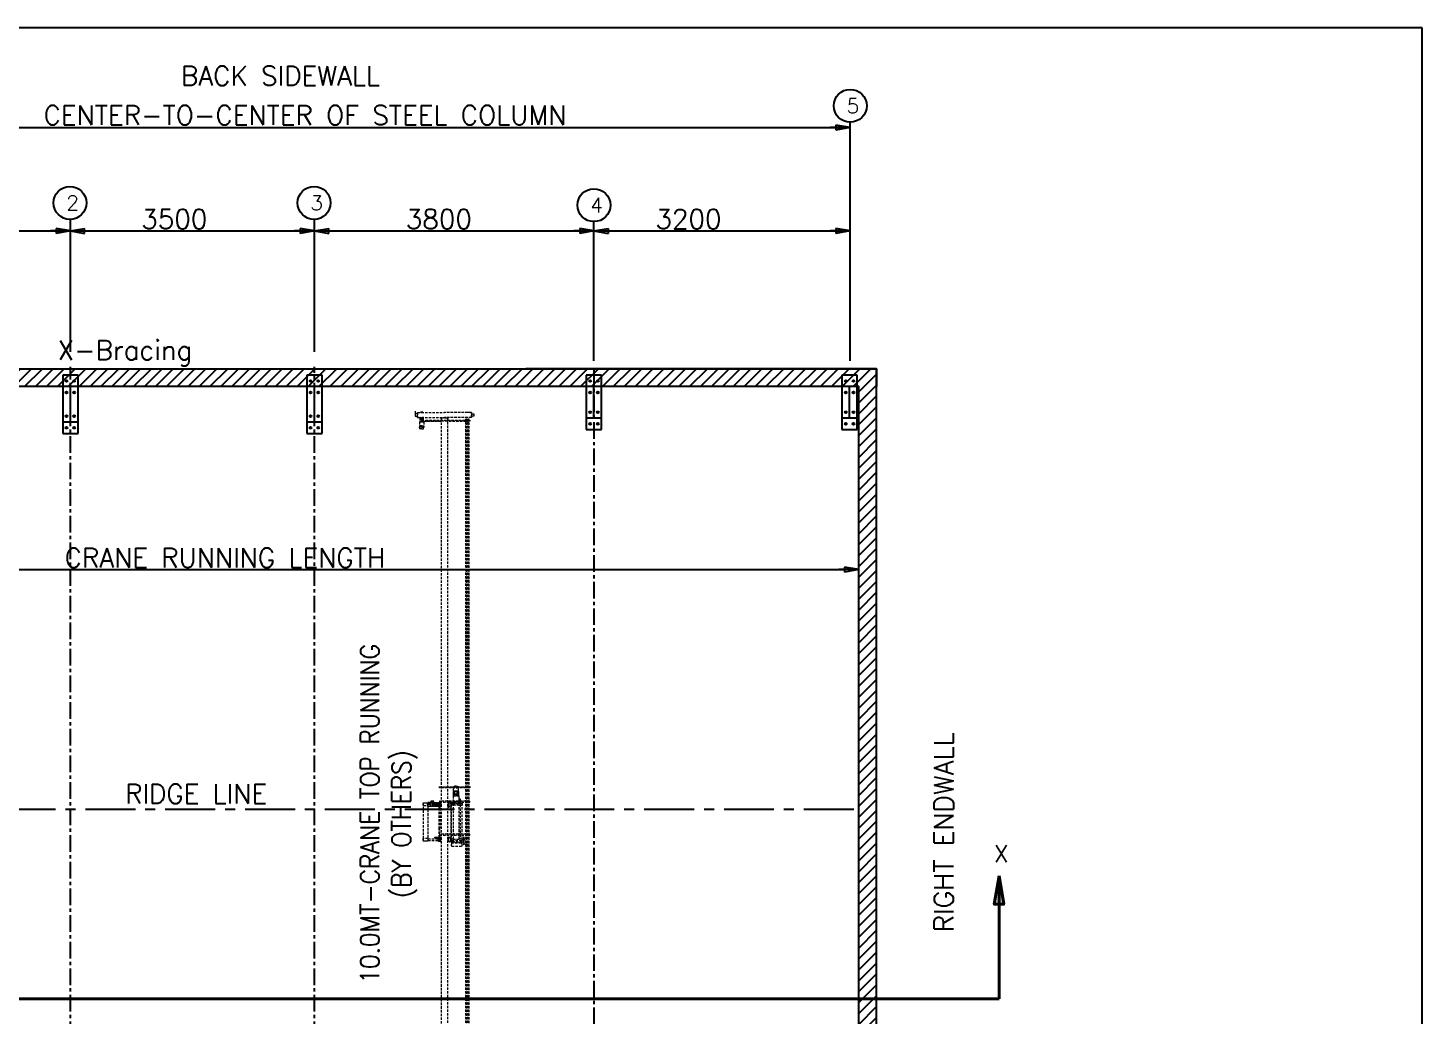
# Model space of a CAD drawing. Header units: millimetres. Extents: x -1427 to 62750, y 0 to 21191.
# Drawn here: x 10453 to 28540, y 8387 to 21191 of the extents above; entities that cross this region are included whole.
import ezdxf

# ---------------------------------------------------------------- set-up
doc = ezdxf.new("R2010")
doc.units = ezdxf.units.MM
doc.header["$MEASUREMENT"] = 0
for name, pattern in [('CENTER', [345.194, 215.747, -43.149, 43.149, -43.149]), ('CONTIN', [0]), ('HIDDEN', [9.525, 6.35, -3.175])]:
    doc.linetypes.add(name, pattern=pattern)
doc.layers.get('0').update_dxf_attribs({"linetype": 'CONTIN'})
for name, color, linetype in [('1', 7, 'CONTIN'), ('10', 7, 'CONTIN'), ('11', 6, 'CONTIN'), ('12', 7, 'CONTIN'), ('13', 5, 'CONTIN'), ('15', 1, 'CONTIN'), ('2', 6, 'CONTIN'), ('22', 7, 'CONTIN'), ('27', 7, 'CENTER')]:
    doc.layers.add(name, color=color, linetype=linetype)
doc.styles.add('S', font='SIMPLEX.shx', dxfattribs={"width": 0.9})
doc.styles.add('SIMPLEX', font='SIMPLEX')

# ---------------------------------------------------------------- blocks, each defined once
blk = doc.blocks.new('WCOL')
for p, q in [((-113.914, 222.133), (113.914, 222.133)), ((0, 222.133), (0, 0)), ((-113.914, 0), (113.914, 0))]:
    blk.add_line(p, q)
blk = doc.blocks.new('BOLT_0')
at = {"layer": '1'}
blk.add_circle((0, 0), 25.4, dxfattribs=at)
blk = doc.blocks.new('ARROW')
at = {"layer": '2'}
for p, q in [((0, 0), (-259.155, 0)), ((0, 0), (-185.111, 30.852)), ((-185.111, 30.852), (-185.111, -30.852)), ((0, 0), (-185.111, -30.852))]:
    blk.add_line(p, q, dxfattribs=at)

msp = doc.modelspace()

# ---------------------------------------------------------------- hatches: boundary and pattern name
at = {"linetype": 'Continuous'}
h = msp.add_hatch(dxfattribs=at)
h.set_pattern_fill('ANSI31', color=1, scale=800, style=0)
h.set_pattern_definition([(45, (-2712.42, 869.93), (-70.71068, 70.71068), [])])
h.paths.add_polyline_path([(6045.8, 5349.1), (6045.8, 16769.1), (21460.8, 16769.1), (21460.8, 5349.1)])
h.paths.add_polyline_path([(6275.8, 16539.1), (6275.8, 5579.1), (17275.8, 5579.1), (21230.8, 5579.1), (21230.8, 16539.1)], flags=16)
at = {"linetype": 'Continuous', "lineweight": 40}
h = msp.add_hatch(color=30, dxfattribs=at)
h.dxf.hatch_style = 1
h.paths.add_polyline_path([(22989.9, 9824.4), (23051.6, 10194.6), (23113.3, 9824.4)])

# ---------------------------------------------------------------- linework, layer by layer
msp.add_line((21460.8, 16769.1), (21460.8, 16539.1))
at = {"color": 3, "linetype": 'HIDDEN', "lineweight": 0, "ltscale": 5}
for p, q in [((15477.6, 16220.4), (15477.6, 16190.7)), ((15507.2, 16184.7), (15477.6, 16184.7)), ((15477.6, 16184.7), (15477.6, 16155)), ((15477.6, 16155), (15507.2, 16155)), ((15507.2, 16202.5), (15507.2, 16137.2)), ((15509.6, 16202.5), (15507.2, 16202.5)), ((15507.2, 16137.2), (15509.6, 16137.2)), ((15509.6, 16202.5), (15858.3, 16202.5)), ((15509.6, 16137.2), (15509.6, 16202.5)), ((15509.6, 16137.2), (15858.3, 16137.2)), ((15537.1, 16132.8), (15537.1, 16093.6)), ((15537.1, 16126.9), (15586, 16126.9)), ((15537.1, 16126), (15586, 16126)), ((15557.1, 16106.1), (15537.1, 16106.1)), ((15540, 16135.8), (15583, 16135.8)), ((15577.9, 16207), (15545.2, 16207)), ((15545.2, 16207), (15545.2, 16202.5)), ((15548.2, 16137.2), (15569, 16137.2)), ((15548.2, 16137.2), (15548.2, 16135.8)), ((15558.6, 16123.6), (15564.5, 16123.6)), ((15558.6, 16123.6), (15558.6, 16107.6)), ((15564.5, 16123.6), (15564.5, 16107.6)), ((15586, 16106.1), (15566, 16106.1)), ((15574.9, 16137.2), (15569, 16137.2)), ((15574.9, 16137.2), (15574.9, 16135.8)), ((15577.9, 16202.5), (15577.9, 16207)), ((15586, 16093.6), (15586, 16132.8)), ((15813.8, 16120.7), (15813.8, 16132.8)), ((15813.8, 16132.8), (15902.8, 16132.8)), ((15813.8, 16120.7), (15813.8, 6047.2)), ((16206.9, 16202.5), (15858.3, 16202.5)), ((16206.9, 16137.2), (15858.3, 16137.2)), ((15902.8, 16132.8), (15902.8, 16120.7)), ((15902.8, 6047.2), (15902.8, 16120.7)), ((16135.7, 6047.2), (16135.7, 16122.4)), ((16135.7, 16122.4), (16144.6, 16122.4)), ((16138.7, 16207), (16171.3, 16207)), ((16138.7, 16202.5), (16138.7, 16207)), ((16144.6, 16122.4), (16144.6, 6047.2)), ((16165.4, 6047.2), (16165.4, 16122.4)), ((16165.4, 16122.4), (16174.3, 16122.4)), ((16171.3, 16207), (16171.3, 16202.5)), ((16174.3, 16122.4), (16174.3, 6047.2)), ((16206.9, 16202.5), (16209.3, 16202.5)), ((16206.9, 16137.2), (16206.9, 16202.5)), ((16209.3, 16137.2), (16206.9, 16137.2)), ((16209.3, 16202.5), (16209.3, 16137.2)), ((16209.3, 16184.7), (16239, 16184.7)), ((16239, 16155), (16209.3, 16155)), ((16239, 16184.7), (16239, 16155)), ((15535.1, 16077.3), (15535.1, 16010.8)), ((15546.7, 16077.3), (15535.1, 16077.3)), ((15552.9, 16031.6), (15535.1, 16031.6)), ((15552.9, 16021.2), (15535.1, 16021.2)), ((15552.9, 16010.8), (15535.1, 16010.8)), ((15536.3, 15992.7), (15535.1, 16010.8)), ((15538.1, 16090.6), (15537.8, 16090.6)), ((15537.8, 16090.6), (15537.8, 16087.7)), ((15537.8, 16087.7), (15538.1, 16087.7)), ((15585, 16090.6), (15538.1, 16090.6)), ((15585.3, 16087.7), (15538.1, 16087.7)), ((15541, 16087.7), (15539.3, 16077.3)), ((15583, 16090.6), (15540, 16090.6)), ((15552.9, 15988.6), (15540.8, 15988.6)), ((15576.4, 16077.3), (15546.7, 16077.3)), ((15565.4, 16031.6), (15552.9, 16031.6)), ((15565.4, 16021.2), (15552.9, 16021.2)), ((15565.4, 16010.8), (15552.9, 16010.8)), ((15565.4, 15988.6), (15552.9, 15988.6)), ((15565.4, 16031.6), (15587.9, 16031.6)), ((15565.4, 16021.2), (15587.9, 16021.2)), ((15565.4, 16010.8), (15587.9, 16010.8)), ((15565.4, 15988.6), (15582.3, 15988.6)), ((15587.9, 16077.3), (15576.4, 16077.3)), ((15582, 16087.7), (15583.8, 16077.3)), ((15585, 16090.6), (15585.3, 16090.6)), ((15585.3, 16090.6), (15585.3, 16087.7)), ((15586.7, 15992.7), (15587.9, 16010.8)), ((15587.9, 16077.3), (15587.9, 16010.8)), ((16135.7, 16086.8), (15902.8, 16086.8)), ((16197.2, 11341.7), (15780.4, 11341.7)), ((15971, 11270.5), (15970.7, 11255.3)), ((15970.7, 11255.3), (15971, 11255.3)), ((15970.7, 11254), (15970.9, 11231.5)), ((16007.2, 11254), (15970.7, 11254)), ((15970.7, 11229.6), (15970.7, 11158.1)), ((16043.6, 11241.2), (15970.8, 11241.2)), ((16043.5, 11270.5), (15971, 11270.5)), ((15971, 11255.3), (15971, 11254)), ((16043.4, 11255.3), (15971, 11255.3)), ((15971, 11254), (15971.6, 11254)), ((15975, 11230.1), (15971.2, 11230.1)), ((15971.4, 11231), (15975, 11231)), ((15971.6, 11254), (16007.2, 11254)), ((15977.5, 11286.3), (15973.7, 11286.3)), ((16039.9, 11347.6), (15974.6, 11347.6)), ((15974.6, 11291.4), (15974.6, 11347.6)), ((16039.9, 11335.7), (15974.6, 11335.7)), ((16039.9, 11331.3), (15974.6, 11331.3)), ((15974.6, 11294.8), (16039.9, 11294.8)), ((15974.6, 11291.4), (16039.9, 11291.4)), ((15975, 11231), (15976.2, 11231)), ((15975, 11230.5), (15975, 11230.1)), ((15976.2, 11230.5), (15975, 11230.5)), ((15982.2, 11230.1), (15975, 11230.1)), ((15976.2, 11231), (15976.2, 11230.5)), ((15976.2, 11231), (16038.2, 11231)), ((16036.9, 11286.3), (15977.5, 11286.3)), ((15977.9, 11287.7), (15977.8, 11286.6)), ((15981.7, 11288.4), (15978.6, 11288.4)), ((15981.7, 11288.4), (15981.8, 11290.1)), ((16032.7, 11288.4), (15981.7, 11288.4)), ((15982.2, 11290.6), (15986.6, 11291.4)), ((15987, 11230.1), (15982.2, 11230.1)), ((16027.7, 11291.4), (15986.7, 11291.4)), ((16039.4, 11230.1), (15987, 11230.1)), ((16007.2, 11356.5), (15988.2, 11356.5)), ((15988.2, 11356.5), (15988.2, 11347.6)), ((16007.2, 11356.5), (16026.2, 11356.5)), ((16007.2, 11254), (16042.8, 11254)), ((16043.7, 11254), (16007.2, 11254)), ((16026.2, 11356.5), (16026.2, 11347.6)), ((16032.2, 11290.6), (16027.8, 11291.4)), ((16032.7, 11288.4), (16032.6, 11290.1)), ((16035.8, 11288.4), (16032.7, 11288.4)), ((16036.6, 11287.7), (16036.6, 11286.6)), ((16040.7, 11286.3), (16036.9, 11286.3)), ((16038.2, 11230.5), (16038.2, 11231)), ((16038.2, 11231), (16039.4, 11231)), ((16039.4, 11230.5), (16038.2, 11230.5)), ((16039.4, 11231), (16043, 11231)), ((16039.4, 11230.1), (16039.4, 11230.5)), ((16043.2, 11230.1), (16039.4, 11230.1)), ((16039.9, 11291.4), (16039.9, 11347.6)), ((16042.8, 11254), (16043.4, 11254)), ((16043.4, 11255.3), (16043.7, 11255.3)), ((16043.4, 11254), (16043.4, 11255.3)), ((16043.7, 11255.3), (16043.5, 11270.5)), ((16043.5, 11231.5), (16043.7, 11254)), ((16043.7, 11229.6), (16043.7, 11183.5)), ((15578.3, 11131.7), (15578, 11131.4)), ((15578, 11131.4), (15578, 11109.8)), ((15578, 11109.8), (15578.3, 11109.5)), ((15578.3, 11131.7), (15578.3, 11109.5)), ((15580.1, 11131.7), (15578.3, 11131.7)), ((15578.3, 11109.5), (15580.1, 11109.5)), ((15580.1, 11132.8), (15580.9, 11132.8)), ((15580.1, 11131.7), (15580.1, 11132.8)), ((15580.1, 11109.5), (15580.1, 11131.7)), ((15580.1, 11109.5), (15580.1, 11131.7)), ((15580.1, 11108.4), (15580.1, 11109.5)), ((15580.9, 11108.4), (15580.1, 11108.4)), ((15580.9, 11132.8), (15580.9, 11131.7)), ((15580.9, 11109.5), (15580.9, 11131.7)), ((15580.9, 11131.7), (15582.3, 11131.7)), ((15580.9, 11131.7), (15580.9, 11120.6)), ((15580.9, 11120.6), (15580.9, 11109.5)), ((15580.9, 11109.5), (15582.3, 11109.5)), ((15580.9, 11109.5), (15580.9, 11108.4)), ((15582.3, 11135.4), (15582.3, 10674.8)), ((15597.1, 11135.4), (15582.3, 11135.4)), ((15582.3, 11135.4), (15582.3, 11131.7)), ((15582.3, 11131.7), (15582.3, 11109.5)), ((15582.3, 11107.3), (15639.3, 11107.3)), ((15626.8, 11135.4), (15597.1, 11135.4)), ((15639.6, 11135.4), (15626.8, 11135.4)), ((15638.9, 11124.3), (15638.9, 11120.6)), ((15638.9, 11120.6), (15638.9, 11116.9)), ((15639.7, 11136.4), (15639.2, 11133.4)), ((15639.2, 11124.8), (15639.2, 11133.4)), ((15639.2, 11116.5), (15639.2, 11124.8)), ((15639.2, 11116.5), (15639.2, 11107.8)), ((15639.7, 11104.8), (15639.2, 11107.8)), ((15641.6, 11136.9), (15640.2, 11136.8)), ((15640.2, 11104.4), (15641.6, 11104.3)), ((15641.6, 11138.8), (15641.6, 11136.9)), ((15641.6, 11136.9), (15641.6, 11120.6)), ((15641.6, 11120.6), (15641.6, 11104.3)), ((15641.6, 11104.3), (15641.6, 11102.4)), ((15641.7, 11099.9), (15641.7, 10674.8)), ((15642.5, 11139.8), (15642.5, 11141.3)), ((15642.5, 11139.8), (15642.5, 11101.4)), ((15642.5, 11101.4), (15642.5, 11099.9)), ((15666.1, 11144), (15652.1, 11143.8)), ((15652.1, 11143.8), (15652.1, 11097.4)), ((15652.1, 11097.4), (15666.1, 11097.2)), ((15666.1, 11143.8), (15666.1, 11144)), ((15667.1, 11143.8), (15666.1, 11143.8)), ((15666.1, 11143.8), (15666.1, 11097.4)), ((15666.1, 11097.4), (15667.1, 11097.4)), ((15666.1, 11097.2), (15666.1, 11097.4)), ((15676.4, 11144), (15667.1, 11144)), ((15667.1, 11143.8), (15667.1, 11144)), ((15667.1, 11143.5), (15667.1, 11143.8)), ((15667.1, 11143.5), (15667.1, 11097.8)), ((15667.1, 11097.4), (15667.1, 11097.8)), ((15667.1, 11097.2), (15667.1, 11097.4)), ((15667.1, 11097.2), (15676.4, 11097.2)), ((15676.4, 11120.6), (15676.4, 11144)), ((15683.4, 11143.9), (15676.4, 11144)), ((15676.4, 11097.2), (15676.4, 11120.6)), ((15676.4, 11097.2), (15683.4, 11097.3)), ((15681.6, 11159.8), (15681.6, 11157.1)), ((15681.6, 11157.1), (15681.8, 11146.4)), ((15681.6, 11157.1), (15682.8, 11157.1)), ((15682.8, 11157.1), (15699.4, 11157.1)), ((15683.4, 11140.5), (15683.4, 11143.9)), ((15683.4, 11100.7), (15683.4, 11140.5)), ((15683.7, 11140.5), (15683.4, 11140.5)), ((15683.4, 11097.3), (15683.4, 11100.7)), ((15683.4, 11100.7), (15683.7, 11100.7)), ((15683.6, 11144.6), (15708, 11144.6)), ((15684, 11140.5), (15683.7, 11140.5)), ((15683.7, 11100.7), (15684, 11100.7)), ((15707.2, 11144), (15684, 11144)), ((15684, 11144), (15684, 11140.5)), ((15684, 11100.7), (15684, 11140.5)), ((15684, 11100.7), (15684, 11097.2)), ((15684, 11097.2), (15707.2, 11097.2)), ((15705.7, 11155.6), (15693.2, 11155.6)), ((15693.2, 11146.7), (15705.7, 11146.7)), ((15717.2, 11157.1), (15699.4, 11157.1)), ((15707.2, 11140.5), (15707.2, 11144)), ((15707.5, 11140.5), (15707.2, 11140.5)), ((15707.2, 11100.7), (15707.2, 11140.5)), ((15707.2, 11097.2), (15707.2, 11100.7)), ((15707.2, 11100.7), (15707.5, 11100.7)), ((15707.8, 11140.5), (15707.5, 11140.5)), ((15707.5, 11100.7), (15707.8, 11100.7)), ((15707.8, 11140.5), (15707.8, 11141.4)), ((15707.8, 11141.4), (15708.1, 11141.4)), ((15707.8, 11138.1), (15707.8, 11140.5)), ((15716.1, 11138.1), (15707.8, 11138.1)), ((15707.8, 11100.7), (15707.8, 11138.1)), ((15707.8, 11097.2), (15707.8, 11100.7)), ((15707.8, 11097.2), (15714.9, 11097.3)), ((15708, 11144.6), (15715.3, 11144.6)), ((15708, 11144.6), (15708.1, 11141.4)), ((15708.1, 11141.4), (15716.1, 11141.4)), ((15714.9, 11101.3), (15714.9, 11138.1)), ((15714.9, 11101.3), (15714.9, 11097.3)), ((15716.4, 11144.6), (15715.3, 11144.6)), ((15716.1, 11141.4), (15716.1, 11139.8)), ((15716.1, 11141.4), (15716.3, 11141.4)), ((15716.1, 11139.8), (15716.1, 11138.1)), ((15716.4, 11144.9), (15716.3, 11141.4)), ((15717.1, 11146.4), (15717.2, 11157.1)), ((15717.2, 11159.8), (15717.2, 11157.1)), ((15723.6, 11138.9), (15721.6, 11138.9)), ((15721.6, 11138.9), (15721.6, 11102.4)), ((15721.6, 11102.4), (15723.6, 11102.4)), ((15723.6, 11138.8), (15723.6, 11138.9)), ((15723.8, 11138.8), (15723.6, 11138.8)), ((15723.6, 11138.8), (15723.6, 11102.4)), ((15723.6, 11102.4), (15723.8, 11102.4)), ((15723.6, 11102.4), (15723.6, 11102.4)), ((15724.7, 11140.8), (15724.3, 11139.3)), ((15724.3, 11101.9), (15724.7, 11100.5)), ((15724.8, 11141), (15724.8, 11100.2)), ((15729.8, 11141.4), (15725.3, 11141.2)), ((15725.3, 11100), (15729.8, 11099.8)), ((15758.6, 11099.8), (15728.4, 11099.8)), ((15728.4, 11099.8), (15728.4, 11095.1)), ((15728.4, 11095.1), (15758.6, 11095.1)), ((15730.2, 11140.8), (15730.2, 11141.1)), ((15730.2, 11140.8), (15730.2, 11100.4)), ((15730.2, 11100.1), (15730.2, 11100.4)), ((15730.7, 11140.5), (15730.5, 11140.5)), ((15730.5, 11100.7), (15730.7, 11100.7)), ((15730.7, 11140.9), (15730.7, 11140.5)), ((15730.7, 11100.7), (15730.7, 11140.5)), ((15730.7, 11100.7), (15730.7, 11100.3)), ((15733.2, 11141.4), (15731.2, 11141.4)), ((15731.2, 11099.8), (15733.2, 11099.8)), ((15733.7, 11138.7), (15733.7, 11140.9)), ((15733.7, 11136.9), (15733.7, 11138.7)), ((15734, 11138.7), (15733.7, 11138.7)), ((15733.7, 11128.6), (15733.7, 11136.9)), ((15742.3, 11136.9), (15733.7, 11136.9)), ((15733.7, 11112.6), (15733.7, 11128.6)), ((15744.6, 11128.6), (15733.7, 11128.6)), ((15733.7, 11104.3), (15733.7, 11112.6)), ((15733.7, 11112.6), (15744.6, 11112.6)), ((15733.7, 11104.3), (15742.3, 11104.3)), ((15733.7, 11102.5), (15733.7, 11104.3)), ((15733.7, 11100.3), (15733.7, 11102.5)), ((15734, 11102.5), (15733.7, 11102.5)), ((15734.1, 11141.1), (15734, 11138.7)), ((15742.3, 11138.7), (15734, 11138.7)), ((15742.3, 11102.5), (15734, 11102.5)), ((15734.1, 11100.1), (15734, 11102.5)), ((15742.2, 11141.1), (15734.1, 11141.1)), ((15742.2, 11100.1), (15734.1, 11100.1)), ((15742.3, 11138.7), (15742.2, 11141.1)), ((15742.3, 11102.5), (15742.2, 11100.1)), ((15742.3, 11137.8), (15742.3, 11138.7)), ((15744.6, 11137.8), (15742.3, 11137.8)), ((15742.3, 11136.9), (15742.3, 11137.8)), ((15742.3, 11104.3), (15742.3, 11103.4)), ((15742.3, 11103.4), (15744.6, 11103.4)), ((15742.3, 11103.4), (15742.3, 11102.5)), ((15744.6, 11139.9), (15744.6, 11137.8)), ((15752.4, 11139.9), (15744.6, 11139.9)), ((15745.9, 11137.8), (15744.6, 11137.8)), ((15745.9, 11128.6), (15744.6, 11128.6)), ((15744.6, 11112.6), (15745.9, 11112.6)), ((15744.6, 11103.4), (15744.6, 11101.3)), ((15744.6, 11103.4), (15745.9, 11103.4)), ((15744.6, 11101.3), (15752.4, 11101.3)), ((15745.9, 11128.6), (15745.9, 11137.8)), ((15745.9, 11123), (15745.9, 11128.6)), ((15759.5, 11123), (15745.9, 11123)), ((15745.9, 11112.6), (15745.9, 11118.2)), ((15745.9, 11118.2), (15759.5, 11118.2)), ((15745.9, 11103.4), (15745.9, 11112.6)), ((15759.8, 11139.9), (15752.4, 11139.9)), ((15752.4, 11101.3), (15759.8, 11101.3)), ((15775.9, 11099.8), (15758.6, 11099.8)), ((15758.6, 11095.1), (15782.7, 11095.1)), ((15759.5, 11118.2), (15759.5, 11123)), ((15759.8, 11120.6), (15759.8, 11139.9)), ((15759.8, 11139.9), (15760.1, 11139.9)), ((15760.1, 11101.3), (15759.8, 11101.3)), ((15760.1, 11139.9), (15760.1, 11139.7)), ((15760.1, 11139.7), (15761.3, 11139.7)), ((15760.1, 11139.7), (15760.1, 11120.6)), ((15760.1, 11120.6), (15760.1, 11101.5)), ((15761.3, 11101.5), (15760.1, 11101.5)), ((15760.1, 11101.5), (15760.1, 11101.3)), ((15761.3, 11101.3), (15761.3, 11139.9)), ((15769, 11139.9), (15761.3, 11139.9)), ((15761.3, 11101.3), (15769, 11101.3)), ((15769, 11101.3), (15769, 11139.9)), ((15769, 11135.4), (15770.1, 11135.4)), ((15770.1, 11105.8), (15769, 11105.8)), ((15770.1, 11135.4), (15770.1, 11131)), ((15770.1, 11131), (15770.8, 11131)), ((15770.1, 11110.2), (15770.1, 11131)), ((15770.8, 11110.2), (15770.1, 11110.2)), ((15770.1, 11110.2), (15770.1, 11105.8)), ((15770.8, 11131), (15771.1, 11130.9)), ((15771.1, 11110.3), (15770.8, 11110.2)), ((15771.1, 11130.9), (15771.1, 11126.6)), ((15771.1, 11110.3), (15771.1, 11130.9)), ((15771.1, 11126.6), (15771.2, 11126.6)), ((15771.2, 11114.6), (15771.1, 11114.6)), ((15771.1, 11114.6), (15771.1, 11110.3)), ((15771.2, 11126.6), (15771.8, 11126)), ((15771.8, 11115.2), (15771.2, 11114.6)), ((15771.8, 11126), (15772.3, 11126)), ((15772.3, 11115.2), (15771.8, 11115.2)), ((15772.3, 11126), (15772.3, 11126.4)), ((15772.3, 11126.4), (15772.6, 11126.4)), ((15772.3, 11114.8), (15772.3, 11115.2)), ((15772.6, 11114.8), (15772.3, 11114.8)), ((15772.6, 11126.4), (15772.9, 11126.1)), ((15772.9, 11115.1), (15772.6, 11114.8)), ((15772.9, 11132.9), (15772.9, 11131.7)), ((15772.9, 11131.7), (15772.9, 11109.5)), ((15772.9, 11126.1), (15772.9, 11115.1)), ((15772.9, 11109.5), (15772.9, 11108.3)), ((15798.1, 11141.4), (15775.9, 11141.4)), ((15775.9, 11141.4), (15775.9, 11136.4)), ((15775.9, 11136.4), (15775.9, 11134.7)), ((15775.9, 11134.7), (15775.9, 11120.6)), ((15775.9, 11120.6), (15775.9, 11106.5)), ((15775.9, 11106.5), (15775.9, 11104.8)), ((15775.9, 11104.8), (15775.9, 11099.8)), ((15775.9, 11099.8), (15796.6, 11099.8)), ((15796.6, 11099.8), (15775.9, 11099.8)), ((15796.6, 11097.5), (15782.7, 11097.5)), ((15782.7, 11097.5), (15782.7, 11095.1)), ((15782.7, 11095.1), (15782.7, 11071.9)), ((15782.7, 11071.9), (15782.7, 10816.2)), ((16184.7, 11160.1), (15791.5, 11160.1)), ((15791.5, 11160.1), (15791.5, 11148.2)), ((15791.5, 11148.2), (16184.7, 11148.2)), ((15796.6, 11099.8), (15798.1, 11099.8)), ((15796.6, 11099.8), (15796.6, 11097.5)), ((15798.1, 11097.5), (15796.6, 11097.5)), ((15798.1, 11139.2), (15798.1, 11141.4)), ((15798.1, 11136.9), (15798.1, 11139.2)), ((15798.7, 11139.1), (15798.1, 11139.2)), ((15798.1, 11104.3), (15798.1, 11136.9)), ((15798.1, 11102.1), (15798.1, 11104.3)), ((15798.1, 11099.8), (15798.1, 11102.1)), ((15798.1, 11102.1), (15798.7, 11102.1)), ((15798.1, 11071.9), (15798.1, 11097.5)), ((15798.1, 11071.9), (15798.1, 10816.2)), ((15798.7, 11153.1), (15798.7, 11139.1)), ((15798.7, 11153.1), (15799.4, 11153.1)), ((15798.7, 11139.1), (15798.7, 11137.3)), ((15798.7, 11137.3), (15798.7, 11120.6)), ((15798.7, 11120.6), (15798.7, 11103.9)), ((15798.7, 11103.9), (15798.7, 11102.1)), ((15798.7, 11102.1), (15798.7, 11088.1)), ((15798.7, 11088.1), (15799.4, 11088.1)), ((15799.4, 11158.3), (15799.4, 11153.1)), ((15799.4, 11153.1), (15799.4, 11088.1)), ((15799.4, 11088.1), (15799.4, 11082.9)), ((15801.7, 11158.9), (15800, 11158.9)), ((15800, 11082.3), (15801.7, 11082.3)), ((15801.5, 11122.8), (15801.5, 11118.4)), ((15802.1, 11122.8), (15801.5, 11122.8)), ((15801.5, 11118.4), (15805.7, 11118.4)), ((15801.7, 11158.9), (15801.7, 11158.6)), ((15801.7, 11158.6), (15801.7, 11122.8)), ((15805.5, 11158.6), (15801.7, 11158.6)), ((15801.7, 11082.6), (15801.7, 11118.4)), ((15805.5, 11082.6), (15801.7, 11082.6)), ((15801.7, 11082.6), (15801.7, 11082.3)), ((15802.5, 11124), (15802.1, 11124)), ((15802.1, 11124), (15802.1, 11122.8)), ((15804.7, 11125.1), (15802.5, 11125.1)), ((15802.5, 11125.1), (15802.5, 11124)), ((15804.7, 11124), (15802.5, 11124)), ((15804.7, 11124), (15804.7, 11125.1)), ((15805.1, 11124), (15804.7, 11124)), ((15805.1, 11122.8), (15805.1, 11124)), ((15805.7, 11122.8), (15805.1, 11122.8)), ((15807.2, 11158.9), (15805.5, 11158.9)), ((15805.5, 11158.9), (15805.5, 11158.6)), ((15805.5, 11158.6), (15805.5, 11122.8)), ((15805.5, 11082.6), (15805.5, 11118.4)), ((15805.5, 11082.6), (15805.5, 11082.3)), ((15805.5, 11082.3), (15807.2, 11082.3)), ((15805.7, 11118.4), (15805.7, 11122.8)), ((15807.7, 11153.1), (15807.7, 11158.3)), ((15807.7, 11120.6), (15807.7, 11153.1)), ((15811.3, 11153.1), (15807.7, 11153.1)), ((15807.7, 11088.1), (15807.7, 11120.6)), ((15807.7, 11082.9), (15807.7, 11088.1)), ((15811.3, 11088.1), (15807.7, 11088.1)), ((15811.3, 11153.1), (15812.5, 11144.5)), ((15811.3, 11088.1), (15812.5, 11096.7)), ((15812.5, 11096.7), (15812.5, 11144.5)), ((15813.8, 11144), (15813.2, 11144)), ((15813.8, 11097.2), (15813.2, 11097.2)), ((15902.8, 11144.1), (15904.3, 11144)), ((15902.8, 11097.1), (15904.3, 11097.2)), ((15906.1, 11153.1), (15904.9, 11144.5)), ((15904.9, 11144.5), (15904.9, 11096.7)), ((15906.1, 11088.1), (15904.9, 11096.7)), ((15909.7, 11153.1), (15906.1, 11153.1)), ((15906.1, 11088.1), (15909.7, 11088.1)), ((15909.7, 11158.3), (15909.7, 11153.1)), ((15909.7, 11153.1), (15909.7, 11088.1)), ((15909.7, 11088.1), (15909.7, 11082.9)), ((15911.9, 11158.9), (15910.3, 11158.9)), ((15910.3, 11082.3), (15911.9, 11082.3)), ((15912.3, 11122.8), (15911.7, 11122.8)), ((15911.7, 11122.8), (15911.7, 11118.4)), ((15911.7, 11118.4), (15915.9, 11118.4)), ((15911.9, 11158.9), (15911.9, 11158.6)), ((15911.9, 11158.6), (15911.9, 11122.8)), ((15915.8, 11158.6), (15911.9, 11158.6)), ((15911.9, 11082.6), (15911.9, 11118.4)), ((15915.8, 11082.6), (15911.9, 11082.6)), ((15911.9, 11082.6), (15911.9, 11082.3)), ((15912.3, 11124), (15912.3, 11122.8)), ((15912.7, 11124), (15912.3, 11124)), ((15915, 11125.1), (15912.7, 11125.1)), ((15912.7, 11125.1), (15912.7, 11124)), ((15915, 11124), (15912.7, 11124)), ((15915, 11124), (15915, 11125.1)), ((15915.3, 11124), (15915, 11124)), ((15915.3, 11122.8), (15915.3, 11124)), ((15915.9, 11122.8), (15915.3, 11122.8)), ((15917.4, 11158.9), (15915.8, 11158.9)), ((15915.8, 11158.9), (15915.8, 11158.6)), ((15915.8, 11158.6), (15915.8, 11122.8)), ((15915.8, 11082.6), (15915.8, 11118.4)), ((15915.8, 11082.6), (15915.8, 11082.3)), ((15915.8, 11082.3), (15917.4, 11082.3)), ((15915.9, 11118.4), (15915.9, 11122.8)), ((15918, 11153.1), (15918, 11158.3)), ((15918, 11120.6), (15918, 11153.1)), ((15918.7, 11153.1), (15918, 11153.1)), ((15918, 11088.1), (15918, 11120.6)), ((15918, 11082.9), (15918, 11088.1)), ((15918.7, 11088.1), (15918, 11088.1)), ((15918.7, 11140.2), (15918.7, 11153.1)), ((15919.5, 11140.3), (15918.7, 11140.2)), ((15918.7, 11120.6), (15918.7, 11140.2)), ((15918.7, 11101), (15918.7, 11120.6)), ((15918.7, 11088.1), (15918.7, 11101)), ((15919.5, 11100.9), (15918.7, 11101)), ((15919.5, 11146), (15919.5, 11140.3)), ((15919.5, 11142.9), (15930.1, 11142.9)), ((15919.5, 11140.3), (15919.5, 11138.3)), ((15919.5, 11100.9), (15919.5, 11102.9)), ((15919.5, 11095.2), (15919.5, 11100.9)), ((15919.5, 11098.4), (15930.1, 11098.4)), ((15928.9, 11148), (15921.2, 11147.8)), ((15928.9, 11093.2), (15921.2, 11093.5)), ((15930.1, 11140.6), (15930.1, 11147.3)), ((15930.1, 11140.6), (15940, 11140.3)), ((15930.1, 11100.6), (15940, 11100.9)), ((15930.1, 11100.6), (15930.1, 11093.9)), ((15941.7, 11120.6), (15941.7, 11138.5)), ((15941.7, 11120.6), (15941.7, 11102.7)), ((15943.4, 11128.3), (15943.4, 11113.8)), ((15943.4, 11113.8), (15945.5, 11113.8)), ((15945.5, 11113.8), (15945.8, 11113.8)), ((15945.8, 11113.8), (15945.8, 10670.5)), ((15945.8, 10670.5), (15945.8, 11113.8)), ((15945.8, 11113.8), (15975.5, 11113.8)), ((15946.7, 11131.6), (15960.7, 11131.6)), ((15959.7, 11137.4), (15965.7, 11137.4)), ((15960.7, 11135.2), (15960.6, 11134.4)), ((15960.6, 11134.4), (15960.7, 11133.7)), ((16007.2, 11137.4), (15960.7, 11137.4)), ((15960.7, 11137.4), (15960.7, 11135.2)), ((15960.7, 11133.7), (15960.7, 11131.6)), ((15960.7, 11131.6), (16053.7, 11131.6)), ((15965.7, 11137.4), (16048.8, 11137.4)), ((15971.4, 11155.8), (15970.7, 11137.4)), ((15971.2, 11157.6), (15975, 11157.6)), ((15975, 11156.5), (15972.1, 11156.5)), ((15975, 11157.6), (16039.4, 11157.6)), ((15975, 11157.6), (15975, 11157.1)), ((16039.4, 11157.1), (15975, 11157.1)), ((15975, 11157.1), (15975, 11156.5)), ((15975, 11157.1), (15976.2, 11157.1)), ((16039.4, 11156.5), (15975, 11156.5)), ((15975.5, 10670.5), (15975.5, 11113.8)), ((15975.5, 11113.8), (16048, 11113.8)), ((16007.2, 11137.4), (16053.7, 11137.4)), ((16038.2, 11157.1), (16039.4, 11157.1)), ((16045.2, 11150.5), (16038.7, 11150.5)), ((16039.4, 11157.6), (16039.4, 11157.1)), ((16039.4, 11157.6), (16043.2, 11157.6)), ((16039.4, 11156.5), (16039.4, 11157.1)), ((16039.4, 11156.5), (16039.6, 11156.5)), ((16039.6, 11156.5), (16039.6, 11154.1)), ((16039.6, 11154.1), (16039.9, 11154.1)), ((16039.6, 11154.1), (16039.6, 11146.8)), ((16039.6, 11146.8), (16039.9, 11146.8)), ((16039.6, 11146.8), (16039.6, 11137.4)), ((16044.3, 11155.7), (16039.9, 11155.6)), ((16039.9, 11155.6), (16039.9, 11154.1)), ((16039.9, 11154.1), (16039.9, 11146.8)), ((16039.9, 11146.8), (16039.9, 11145.3)), ((16044.4, 11145.3), (16039.9, 11145.3)), ((16042.7, 11165.9), (16066.7, 11165.9)), ((16043.7, 11183.5), (16043.7, 11174.6)), ((16043.7, 11174.6), (16043.7, 11158.1)), ((16044.3, 11186.1), (16044.3, 11155.7)), ((16044.3, 11155.7), (16044.3, 11145.6)), ((16059.1, 11188.1), (16046.1, 11187.9)), ((16046.1, 11143.9), (16059.1, 11143.6)), ((16047.1, 10670.5), (16047.1, 11113.8)), ((16048, 11113.8), (16060, 11113.8)), ((16048.8, 11137.4), (16054.7, 11137.4)), ((16053.7, 11137.4), (16053.8, 11135.2)), ((16053.8, 11133.7), (16053.7, 11131.6)), ((16053.7, 11131.6), (16066.3, 11131.6)), ((16053.8, 11135.2), (16053.8, 11134.4)), ((16053.8, 11134.4), (16053.8, 11133.7)), ((16062.2, 11188.1), (16059.1, 11188.1)), ((16059.1, 11188.1), (16059.1, 11143.6)), ((16059.1, 11143.6), (16062.2, 11143.7)), ((16060, 11113.8), (16060, 10670.5)), ((16060, 11113.8), (16088.5, 11113.8)), ((16081.6, 11131.6), (16066.3, 11131.6)), ((16087, 11131.6), (16081.6, 11131.6)), ((16088.5, 10670.5), (16088.5, 11113.8)), ((16088.5, 11113.8), (16090.3, 11113.8)), ((16090.3, 11113.8), (16090.3, 11128.3)), ((16184.7, 11148.2), (16184.7, 11160.1)), ((15578.3, 10674.8), (15578, 10674.5)), ((15578, 10674.5), (15578, 10652.8)), ((15578.3, 10674.8), (15578.3, 10652.5)), ((15580.1, 10674.8), (15578.3, 10674.8)), ((15580.9, 10675.8), (15580.1, 10675.8)), ((15580.1, 10675.8), (15580.1, 10674.8)), ((15580.1, 10652.5), (15580.1, 10674.8)), ((15580.1, 10674.8), (15580.1, 10652.5)), ((15580.9, 10674.8), (15580.9, 10675.8)), ((15580.9, 10652.5), (15580.9, 10674.8)), ((15580.9, 10674.8), (15582.3, 10674.8)), ((15580.9, 10663.6), (15580.9, 10674.8)), ((15641.7, 10677), (15582.3, 10677)), ((15582.3, 10674.8), (15582.3, 10652.5)), ((15641.7, 10674.8), (15641.7, 10652.5)), ((15643.1, 10674.8), (15641.7, 10674.8)), ((15641.7, 10674.8), (15641.7, 10652.5)), ((15643.9, 10675.8), (15643.1, 10675.8)), ((15643.1, 10675.8), (15643.1, 10674.8)), ((15643.1, 10674.8), (15643.1, 10652.5)), ((15643.9, 10674.8), (15643.9, 10675.8)), ((15643.9, 10674.8), (15775.8, 10674.8)), ((15643.9, 10663.6), (15643.9, 10674.8)), ((15728.4, 10689.2), (15728.4, 10684.4)), ((15758.6, 10689.2), (15728.4, 10689.2)), ((15728.4, 10684.4), (15758.6, 10684.4)), ((15782.7, 10689.2), (15758.6, 10689.2)), ((15758.6, 10684.4), (15775.8, 10684.4)), ((15775.8, 10684.4), (15775.8, 10679.5)), ((15775.8, 10684.4), (15796.6, 10684.4)), ((15775.8, 10679.5), (15775.8, 10677.7)), ((15775.8, 10677.7), (15775.8, 10674.8)), ((15775.8, 10674.8), (15775.8, 10663.6)), ((15782.7, 10816.2), (15782.7, 10689.2)), ((15782.7, 10689.2), (15782.7, 10686.8)), ((15782.7, 10686.8), (15796.6, 10686.8)), ((16184.7, 10732.2), (15791.5, 10732.2)), ((15791.5, 10732.2), (15791.5, 10720.3)), ((15791.5, 10720.3), (16184.7, 10720.3)), ((15796.6, 10686.8), (15798.1, 10686.8)), ((15796.6, 10684.4), (15796.6, 10686.8)), ((15796.6, 10684.4), (15798.1, 10684.4)), ((15798.1, 10686.8), (15798.1, 10816.2)), ((15798.1, 10682.2), (15798.1, 10684.4)), ((15798.1, 10680), (15798.1, 10682.2)), ((15807, 10681.9), (15798.1, 10682.2)), ((15798.1, 10647.3), (15798.1, 10680)), ((15799.8, 10679.9), (15803.3, 10679.8)), ((15805.2, 10678.6), (15804.5, 10679.3)), ((15807, 10677.5), (15805.2, 10678.6)), ((15805.2, 10648.7), (15805.2, 10678.6)), ((15807, 10694.8), (15807, 10681.9)), ((15807, 10694.8), (15810.7, 10694.8)), ((15807, 10681.9), (15807, 10663.6)), ((15811.6, 10694), (15812.5, 10687.5)), ((15813.2, 10687), (15813.8, 10687.1)), ((15813.2, 10687), (15813.2, 10640.3)), ((15904.3, 10687), (15902.8, 10687.1)), ((15904.3, 10640.3), (15904.3, 10687)), ((15905.8, 10694), (15904.9, 10687.5)), ((15910.4, 10694.8), (15906.7, 10694.8)), ((15910.4, 10694.8), (15910.4, 10683)), ((15919.5, 10683.3), (15910.4, 10683)), ((15910.4, 10683), (15910.4, 10663.6)), ((15912.3, 10678.2), (15910.4, 10677.1)), ((15913.3, 10679.2), (15912.3, 10678.2)), ((15913.9, 10679.4), (15917.8, 10679.5)), ((15919.5, 10689), (15919.5, 10683.3)), ((15919.5, 10683.3), (15919.5, 10681.3)), ((15928.9, 10691.1), (15921.2, 10690.8)), ((15930.1, 10683.7), (15930.1, 10690.4)), ((15930.1, 10683.7), (15940, 10683.3)), ((15941.7, 10663.6), (15941.7, 10681.5)), ((16102, 10677), (16102, 10650.3)), ((16113.9, 10677), (16102, 10677)), ((16112.4, 10695.2), (16103.5, 10695.2)), ((16103.5, 10695.2), (16103.5, 10677)), ((16112.4, 10677), (16112.4, 10695.2)), ((16113.9, 10650.3), (16113.9, 10677)), ((16184.7, 10720.3), (16184.7, 10732.2)), ((15578, 10652.8), (15578.3, 10652.5)), ((15578.3, 10652.5), (15580.1, 10652.5)), ((15580.1, 10652.5), (15580.1, 10651.5)), ((15580.1, 10651.5), (15580.9, 10651.5)), ((15580.9, 10652.5), (15580.9, 10663.6)), ((15580.9, 10652.5), (15582.3, 10652.5)), ((15580.9, 10651.5), (15580.9, 10652.5)), ((15582.3, 10652.5), (15582.3, 10648.8)), ((15582.3, 10648.8), (15597.1, 10648.8)), ((15597.1, 10648.8), (15626.8, 10648.8)), ((15626.8, 10648.8), (15641.7, 10648.8)), ((15641.7, 10652.5), (15641.7, 10648.8)), ((15643.1, 10652.5), (15641.7, 10652.5)), ((15643.1, 10652.5), (15643.1, 10651.5)), ((15643.1, 10651.5), (15643.9, 10651.5)), ((15643.9, 10652.5), (15643.9, 10663.6)), ((15643.9, 10652.5), (15775.8, 10652.5)), ((15643.9, 10651.5), (15643.9, 10652.5)), ((15775.8, 10663.6), (15775.8, 10652.5)), ((15775.8, 10652.5), (15775.8, 10649.6)), ((15775.8, 10649.6), (15775.8, 10647.8)), ((15775.8, 10647.8), (15775.8, 10642.9)), ((15775.8, 10642.9), (15798.1, 10642.9)), ((15798.1, 10645.1), (15798.1, 10647.3)), ((15807, 10645.4), (15798.1, 10645.1)), ((15798.1, 10642.9), (15798.1, 10645.1)), ((15799.8, 10647.4), (15803.3, 10647.5)), ((15804.5, 10648), (15805.2, 10648.7)), ((15805.2, 10648.7), (15807, 10649.7)), ((15807, 10645.4), (15807, 10663.6)), ((15807, 10632.5), (15807, 10645.4)), ((15807, 10632.5), (15810.7, 10632.5)), ((15811.6, 10633.3), (15812.5, 10639.8)), ((15813.2, 10640.3), (15813.8, 10640.2)), ((15904.3, 10640.3), (15902.8, 10640.2)), ((15905.8, 10633.3), (15904.9, 10639.8)), ((15910.4, 10632.5), (15906.7, 10632.5)), ((15910.4, 10644.3), (15910.4, 10663.6)), ((15912.3, 10649.1), (15910.4, 10650.2)), ((15910.4, 10632.5), (15910.4, 10644.3)), ((15919.5, 10644), (15910.4, 10644.3)), ((15913.3, 10648.1), (15912.3, 10649.1)), ((15917.8, 10647.7), (15913.9, 10647.9)), ((15919.5, 10644), (15919.5, 10646)), ((15919.5, 10638.3), (15919.5, 10644)), ((15928.9, 10636.2), (15921.2, 10636.5)), ((15930.1, 10643.6), (15940, 10644)), ((15930.1, 10643.6), (15930.1, 10636.9)), ((15941.7, 10645.8), (15941.7, 10663.6)), ((15945.5, 10670.5), (15943.4, 10670.5)), ((15943.4, 10670.5), (15943.4, 10655.9)), ((15944.9, 10630.3), (15944.9, 10626.9)), ((15944.9, 10626.9), (16088.8, 10626.9)), ((15945.8, 10670.5), (15945.5, 10670.5)), ((15967.3, 10670.5), (15945.8, 10670.5)), ((16087.6, 10631.6), (15946.2, 10631.6)), ((15946.2, 10626.9), (15946.2, 10624.2)), ((15946.7, 10652.7), (15951.8, 10652.7)), ((15946.7, 10623.1), (16087, 10623.1)), ((15947.1, 10649.9), (15947.1, 10633.9)), ((15947.1, 10633.9), (15947.1, 10633)), ((15947.1, 10633), (15947.1, 10632.5)), ((15947.1, 10622.4), (15947.1, 10600.7)), ((15948.2, 10582.1), (15947.1, 10600.7)), ((15950.7, 10651.5), (15948.6, 10651.5)), ((15950.7, 10651.5), (15950.7, 10651.6)), ((15950.7, 10651.5), (16083, 10651.5)), ((15951.8, 10652.7), (16081.9, 10652.7)), ((15967.3, 10670.5), (16047.1, 10670.5)), ((16060, 10670.5), (16047.1, 10670.5)), ((16088.2, 10670.5), (16060, 10670.5)), ((16081.9, 10652.7), (16087, 10652.7)), ((16083, 10651.5), (16083, 10651.6)), ((16085.1, 10651.5), (16083, 10651.5)), ((16085.5, 10582.1), (16086.7, 10600.7)), ((16086.7, 10633.9), (16086.7, 10649.9)), ((16086.7, 10633.9), (16086.7, 10633)), ((16086.7, 10633), (16086.7, 10632.5)), ((16086.7, 10600.7), (16086.7, 10622.4)), ((16087.6, 10626.9), (16087.6, 10624.1)), ((16088.5, 10670.5), (16088.2, 10670.5)), ((16090.3, 10670.5), (16088.5, 10670.5)), ((16088.8, 10626.9), (16088.8, 10630.3)), ((16090.3, 10655.9), (16090.3, 10670.5)), ((16090.3, 10657.7), (16090.3, 10669.6)), ((16090.3, 10669.6), (16091.8, 10669.6)), ((16091.8, 10657.7), (16090.3, 10657.7)), ((16091.8, 10669.6), (16091.8, 10657.7)), ((16091.8, 10668.1), (16091.8, 10659.2)), ((16102, 10668.1), (16091.8, 10668.1)), ((16091.8, 10659.2), (16102, 10659.2)), ((16102, 10650.3), (16113.9, 10650.3)), ((16103.5, 10650.3), (16103.5, 10597.3)), ((16103.5, 10597.3), (16112.4, 10606.2)), ((16103.5, 10597.3), (16112.4, 10606.2)), ((16156.9, 10597.3), (16103.5, 10597.3)), ((16112.4, 10606.2), (16112.4, 10650.3)), ((16112.4, 10606.2), (16156.9, 10606.2)), ((16123.1, 10668.1), (16113.9, 10668.1)), ((16113.9, 10659.2), (16123.1, 10659.2)), ((16123.1, 10659.2), (16123.1, 10668.1)), ((16156.9, 10606.2), (16156.9, 10597.3))]:
    msp.add_line(p, q, dxfattribs=at)
at = {"color": 30, "linetype": 'Continuous', "lineweight": 40}
for p, q in [((23051.6, 8598.6), (23051.6, 9914.6)), ((2583.8, 8598.6), (23051.6, 8598.6))]:
    msp.add_line(p, q, dxfattribs=at)
for points in [[(21460.8, 5349.1), (6045.8, 5349.1), (6045.8, 16769.1), (21460.8, 16769.1)], [(16910.8, 5349.1), (21460.8, 5349.1), (21460.8, 16769.1), (16910.8, 16769.1)]]:
    msp.add_lwpolyline(points)
msp.add_lwpolyline([(6275.8, 16539.1), (6275.8, 5579.1), (17275.8, 5579.1), (21230.8, 5579.1), (21230.8, 16539.1), (6275.8, 16539.1)], close=True)
at = {"color": 3, "linetype": 'HIDDEN', "lineweight": 0, "ltscale": 5}
for points in [[(15614.9, 16101.6), (16184.7, 16101.6), (16184.7, 16089.8), (15614.9, 16089.8)], [(15791.5, 11347.6), (16184.7, 11347.6), (16184.7, 11335.8), (15791.5, 11335.8)]]:
    msp.add_lwpolyline(points, close=True, dxfattribs=at)
for points in [[(15813.8, 16086.8), (15582, 16086.8)], [(16165.4, 16086.8), (16144.6, 16086.8)]]:
    msp.add_lwpolyline(points, dxfattribs=at)
at = {"color": 30, "linetype": 'Continuous', "lineweight": 40}
msp.add_lwpolyline([(23051.6, 10194.6), (23113.3, 9824.4), (22989.9, 9824.4), (23051.6, 10194.6)], dxfattribs=at)
at = {"color": 3, "linetype": 'HIDDEN', "lineweight": 0, "ltscale": 5}
for centre, radius, start, end in [((15540, 16132.8), 2.97, 90, 180), ((15557.1, 16107.6), 1.48, 270, 0), ((15566, 16107.6), 1.48, 180, 270), ((15583, 16132.8), 2.97, 0, 90), ((15540.8, 15993), 4.45, 183.81407, 270), ((15540, 16093.6), 2.97, 180, 270), ((15582.3, 15993), 4.45, 270, 356.18593), ((15583, 16093.6), 2.97, 270, 0), ((15971.2, 11229.6), 0.475, 90, 180), ((15971.4, 11231.5), 0.475, 180.50136, 270), ((16119.1, 11262.1), 148.4, 171.01107, 176.79012), ((15973.7, 11285.1), 1.19, 90, 171.01099), ((15977.5, 11286.6), 0.297, 270, 357.00047), ((15978.6, 11287.7), 0.742, 90, 177.00082), ((15982.3, 11290.1), 0.475, 100.52969, 176.00036), ((15986.7, 11290.9), 0.475, 90, 100.52969), ((16027.7, 11290.9), 0.475, 79.46966, 90), ((16032.1, 11290.1), 0.475, 3.99964, 79.47031), ((16035.8, 11287.7), 0.742, 2.99918, 90), ((16036.9, 11286.6), 0.297, 183.00526, 270), ((16040.7, 11285.1), 1.19, 8.98901, 90), ((15895.3, 11262.1), 148.4, 3.20986, 8.9889), ((16043, 11231.5), 0.475, 270, 359.49867), ((16043.2, 11229.6), 0.475, 0, 90), ((15639.4, 11124.3), 0.475, 112.02485, 180), ((15639.4, 11116.9), 0.475, 180, 247.97515), ((15640.2, 11136.3), 0.475, 93.99964, 170.00136), ((15640.2, 11104.9), 0.475, 189.99864, 266.00036), ((15642.1, 11138.8), 0.475, 97.18098, 180), ((15642.1, 11102.4), 0.475, 180, 270), ((15642, 11139.8), 0.475, 270, 0), ((15642, 11101.4), 0.475, 0, 82.81946), ((15643.7, 11141.3), 1.19, 101.59534, 180), ((15643.7, 11099.9), 1.19, 180, 258.40466), ((15661.3, 11055.3), 89, 95.93106, 101.59614), ((15661.3, 11186), 89, 258.40386, 264.06894), ((15683.4, 11159.8), 1.78, 93.89919, 180), ((15683.6, 11146.4), 1.78, 180.99988, 270), ((15699.4, 10924.8), 237.4, 92.72257, 93.89969), ((15699.4, 10924.8), 237.4, 87.27743, 92.72257), ((15693.2, 11151.2), 4.45, 90, 270), ((15705.7, 11151.2), 4.45, 270, 90), ((15699.4, 10924.8), 237.4, 86.1003, 87.27743), ((15705, 11183.8), 83.1, 276.8523, 281.53786), ((15715.5, 11159.8), 1.78, 0, 86.09985), ((15705, 11057.5), 83.1, 78.46212, 82.32256), ((15715.3, 11146.4), 1.78, 309.64027, 359.00014), ((15716.5, 11144.9), 0.148, 129.64417, 179.00295), ((15723.8, 11139.4), 0.593, 272.00011, 345.74419), ((15723.8, 11101.8), 0.593, 14.25581, 87.99989), ((15725.3, 11140.6), 0.593, 92.00001, 165.74419), ((15725.3, 11100.6), 0.593, 194.25581, 267.99999), ((15729.9, 11141.1), 0.297, 0, 92.00001), ((15729.9, 11100.1), 0.297, 267.99999, 0), ((15730.5, 11140.8), 0.297, 180, 270), ((15730.4, 11100.4), 0.297, 90, 180), ((15731.2, 11140.9), 0.475, 90, 180), ((15731.2, 11100.3), 0.475, 180, 270), ((15733.2, 11140.9), 0.475, 0, 90), ((15733.2, 11100.3), 0.475, 270, 0), ((15774.7, 11132.9), 1.78, 107.34805, 180), ((15774.7, 11108.3), 1.78, 180, 252.64313), ((15774.1, 11136.4), 1.78, 272.00788, 0), ((15774.1, 11104.8), 1.78, 0, 87.99413), ((15799.9, 11138.6), 1.78, 180, 228.04119), ((15799.9, 11102.6), 1.78, 131.93966, 180), ((15800, 11158.3), 0.593, 90, 180), ((15800, 11082.9), 0.593, 180, 270), ((15807.2, 11158.3), 0.593, 0, 90), ((15807.2, 11082.9), 0.593, 270, 0), ((15813.1, 11144.6), 0.593, 188.04906, 274.00417), ((15813.1, 11096.6), 0.593, 85.98582, 172.00769), ((15904.3, 11144.6), 0.595, 265.99583, 351.95094), ((15904.3, 11096.6), 0.593, 7.99231, 94.01418), ((15910.3, 11158.3), 0.593, 90, 180), ((15910.3, 11082.9), 0.593, 180, 270), ((15917.4, 11158.3), 0.593, 0, 90), ((15917.4, 11082.9), 0.593, 270, 0), ((15917.7, 11138.3), 1.78, 305.37664, 0), ((15917.7, 11102.9), 1.78, 0, 54.64106), ((15921.3, 11146), 1.78, 91.995, 180), ((15921.3, 11095.2), 1.78, 180, 268.00367), ((15929, 11147.1), 0.891, 44.93251, 92.00453), ((15929, 11094.1), 0.89, 267.99413, 315.17555), ((15929, 11147.1), 0.89, 27.59845, 44.93251), ((15929, 11094.1), 0.89, 315.17555, 332.46118), ((15930.4, 11148.2), 0.89, 224.71629, 254.71134), ((15930.4, 11093), 0.89, 105.25009, 135.20255), ((15939.9, 11138.5), 1.78, 0, 88.005), ((15939.9, 11102.7), 1.78, 271.99633, 0), ((15946.7, 11128.3), 3.26, 90, 180), ((15971.2, 11158.1), 0.475, 180, 270), ((15972.1, 11155.8), 0.742, 90, 178.00611), ((16043.2, 11158.1), 0.475, 270, 0), ((16046.1, 11186.1), 1.78, 91.00272, 180), ((16046.1, 11145.6), 1.78, 180, 192.22988), ((16046.1, 11145.6), 1.78, 192.22988, 268.99728), ((16062.2, 11186.3), 1.78, 6.13276, 88.99728), ((16062.2, 11145.5), 1.78, 271.00272, 353.86724), ((15872.2, 11165.9), 192.9, 353.86557, 6.13443), ((16087, 11128.3), 3.26, 0, 90), ((15799.9, 10681.7), 1.78, 180, 267.99423), ((15803.3, 10678), 1.78, 45.02701, 87.99423), ((15810.7, 10693.9), 0.89, 7.98096, 90), ((15813.1, 10687.6), 0.593, 188.00366, 274.01398), ((15904.3, 10687.6), 0.593, 265.98602, 351.99634), ((15906.7, 10693.9), 0.89, 90, 171.9966), ((15913.9, 10678.5), 0.89, 115.46417, 134.97299), ((15913.9, 10678.5), 0.89, 92.1013, 115.46417), ((15917.7, 10681.3), 1.78, 272.00577, 0), ((15921.3, 10689), 1.78, 91.99619, 180), ((15929, 10690.2), 0.89, 44.81633, 92.00574), ((15930.4, 10691.2), 0.89, 207.53205, 224.79609), ((15930.4, 10691.2), 0.89, 224.79609, 254.75192), ((15939.9, 10681.5), 1.78, 0, 88.00381), ((15799.9, 10645.6), 1.78, 92.00587, 180), ((15803.3, 10649.3), 1.78, 272.00587, 314.97299), ((15810.7, 10633.4), 0.89, 270, 352.02661), ((15813.1, 10639.7), 0.593, 85.98582, 172.00769), ((15904.3, 10639.7), 0.593, 7.99231, 94.01418), ((15906.7, 10633.4), 0.89, 187.99205, 270), ((15913.9, 10648.8), 0.89, 225.02701, 244.53665), ((15913.9, 10648.8), 0.89, 244.53665, 267.8987), ((15917.7, 10646), 1.78, 0, 87.99413), ((15921.3, 10638.3), 1.78, 180, 268.00367), ((15929, 10637.1), 0.89, 267.99413, 315.17555), ((15929, 10637.1), 0.89, 315.17555, 332.46118), ((15930.4, 10636.1), 0.89, 105.25009, 135.18909), ((15939.9, 10645.8), 1.78, 271.99633, 0), ((15946.7, 10655.9), 3.26, 180, 270), ((15946.2, 10630.3), 1.26, 163.87924, 180), ((15946.2, 10630.3), 1.26, 118.69864, 163.87924), ((15946.2, 10630.3), 1.26, 90, 118.69864), ((15946.2, 10632.5), 0.89, 270, 0), ((15947.6, 10624.2), 1.41, 180, 232.15994), ((15946.2, 10622.4), 0.89, 0, 52.19035), ((15948.6, 10649.9), 1.56, 90, 180), ((15952.8, 10582.3), 4.53, 181.72854, 268.41054), ((15951.8, 10651.6), 1.11, 90, 180), ((16016.9, 12891.3), 2314.5, 268.41004, 271.58996), ((16081, 10582.3), 4.53, 271.58984, 358.27148), ((16081.9, 10651.6), 1.11, 0, 90), ((16085.1, 10649.9), 1.56, 0, 90), ((16087.6, 10632.5), 0.89, 180, 270), ((16087.6, 10622.4), 0.89, 125.89847, 180), ((16087, 10655.9), 3.26, 270, 0), ((16086.3, 10624.1), 1.26, 305.93198, 0), ((16087.6, 10630.3), 1.26, 61.30136, 90), ((16087.6, 10630.3), 1.26, 16.12076, 61.30136), ((16087.6, 10630.3), 1.26, 0, 16.12076)]:
    msp.add_arc(centre, radius, start, end, dxfattribs=at)
at = {"layer": '10'}
for p, q in [((11104.7, 16686.1), (10904.7, 16686.1)), ((10904.7, 16686.1), (10904.7, 15930.1)), ((11104.7, 15930.1), (11104.7, 16686.1)), ((14270.8, 16686.1), (14070.8, 16686.1)), ((14070.8, 16686.1), (14070.8, 15930.1)), ((14270.8, 15930.1), (14270.8, 16686.1)), ((17896.4, 16686.1), (17696.4, 16686.1)), ((17696.4, 16686.1), (17696.4, 15980.1)), ((17896.4, 15980.1), (17896.4, 16686.1)), ((21212.8, 16686.1), (21012.8, 16686.1)), ((21012.8, 16686.1), (21012.8, 15980.1)), ((21212.8, 15980.1), (21212.8, 16686.1)), ((10904.7, 15930.1), (11104.7, 15930.1)), ((14070.8, 15930.1), (14270.8, 15930.1)), ((17696.4, 15980.1), (17896.4, 15980.1)), ((21012.8, 15980.1), (21212.8, 15980.1))]:
    msp.add_line(p, q, dxfattribs=at)
at = {"layer": '12'}
for p, q in [((21120.8, 16872.6), (21120.8, 19966.6)), ((11004.7, 17476.7), (11004.7, 18707.7)), ((14170.8, 17476.7), (14170.8, 18707.7)), ((17796.4, 16872.6), (17796.4, 18677.7)), ((11004.7, 16991.3), (11004.7, 18481.2)), ((11004.7, 16991.3), (11004.7, 18481.2)), ((14170.8, 16991.3), (14170.8, 18481.2)), ((14170.8, 16991.3), (14170.8, 18481.2)), ((17796.4, 16991.3), (17796.4, 18481.2))]:
    msp.add_line(p, q, dxfattribs=at)
at = {"layer": '13', "color": 1}
for centre in [(21120.8, 20180.2), (10999.4, 18921.1), (14165.6, 18921.1), (17796.4, 18891.2)]:
    msp.add_circle(centre, 213.6, dxfattribs=at)
at = {"layer": '2'}
for p, q in [((6410.8, 19897.2), (21120.8, 19897.2)), ((6410.8, 18556.7), (21120.8, 18556.7)), ((6410.8, 14164.1), (21045.7, 14164.1))]:
    msp.add_line(p, q, dxfattribs=at)
at = {"layer": '2', "color": 30, "lineweight": 40}
for q in [(22989.9, 9824.4), (23113.3, 9824.4), (23051.6, 9676.3)]:
    msp.add_line((23051.6, 10194.6), q, dxfattribs=at)
at = {"layer": '22'}
for p, q in [((28539.7, 21190.7), (-1427, 21190.7)), ((28539.7, 0), (28539.7, 21190.7))]:
    msp.add_line(p, q, dxfattribs=at)
at = {"layer": '27'}
for p, q in [((11004.7, 5325.3), (11004.7, 16792.8)), ((14170.8, 5325.3), (14170.8, 16792.8)), ((17796.4, 16769.1), (17796.4, 5349.1))]:
    msp.add_line(p, q, dxfattribs=at)
at = {"layer": '27', "color": 5, "ltscale": 3}
msp.add_line((6022.1, 11059.1), (21230.8, 11059.1), dxfattribs=at)

# ---------------------------------------------------------------- block references
at = {"layer": '10', "xscale": 0.76812184, "rotation": 180}
for p, yscale, zscale in [((11004.7, 16539.1), 2.08, 2.08), ((14170.8, 16539.1), 2.08, 2.08), ((17796.4, 16539.1), 1.855, 1.855), ((21112.8, 16539.1), 1.855, 1.855)]:
    msp.add_blockref('WCOL', p, dxfattribs=dict(at, yscale=yscale, zscale=zscale))
at = {"layer": '10', "xscale": 0.4724409600000001, "yscale": 0.4724409600000001, "zscale": 0.4724409600000001}
for p in [(10954.7, 16611.1), (10954.7, 16461.1), (11054.7, 16611.1), (11054.7, 16461.1), (14120.8, 16611.1), (14120.8, 16461.1), (14220.8, 16611.1), (14220.8, 16461.1), (17746.4, 16611.1), (17746.4, 16461.1), (17846.4, 16611.1), (17846.4, 16461.1), (21062.8, 16611.1), (21062.8, 16461.1), (21162.8, 16611.1), (21162.8, 16461.1), (10954.7, 16155.1), (11054.7, 16155.1), (14120.8, 16155.1), (14220.8, 16155.1), (17746.4, 16205.1), (17846.4, 16205.1), (21062.8, 16205.1), (21162.8, 16205.1), (10954.7, 16005.1), (11054.7, 16005.1), (14120.8, 16005.1), (14220.8, 16005.1), (17746.4, 16055.1), (17846.4, 16055.1), (21062.8, 16055.1), (21162.8, 16055.1)]:
    msp.add_blockref('BOLT_0', p, dxfattribs=at)
at = {"layer": '2'}
for p in [(21120.8, 19897.2), (11004.7, 18556.7), (14170.8, 18556.7), (17796.4, 18556.7), (21120.8, 18556.7), (21230.8, 14164.1)]:
    msp.add_blockref('ARROW', p, dxfattribs=at)
at = {"layer": '2', "rotation": 180}
for p in [(11004.7, 18556.7), (14170.8, 18556.7)]:
    msp.add_blockref('ARROW', p, dxfattribs=at)
at = {"layer": '2', "xscale": -1}
msp.add_blockref('ARROW', (17796.4, 18556.7), dxfattribs=at)

# ---------------------------------------------------------------- texts
at = {"color": 7, "linetype": 'ByBlock', "lineweight": 0, "insert": (15501.9, 7194.5), "char_height": 245, "width": 17491.318, "attachment_point": 7, "rotation": 90, "style": 'S'}
msp.add_mtext('\\pxi6.53925,ql;{\\A1;10.0MT-CRANE TOP RUNNING \\P\\pi9.21775;   (BY OTHERS)}', dxfattribs=at)
at = {"layer": '11', "color": 0, "style": 'SIMPLEX'}
for s, p in [('BACK SIDEWALL', (12438.7, 20445)), (' CENTER-TO-CENTER OF STEEL COLUMN', (10485.7, 19933.4)), ('3500', (11924.4, 18586.4)), ('3800', (15356.3, 18586.4)), ('3200', (18594.5, 18586.4))]:
    msp.add_text(s, height=250, dxfattribs=at).set_placement(p)
at = {"layer": '11', "style": 'SIMPLEX'}
for s, p in [('X-Bracing', (10838.4, 16887.4)), ('CRANE RUNNING LENGTH', (10929.3, 14193.7))]:
    msp.add_text(s, height=250, dxfattribs=at).set_placement(p)
at = {"layer": '13', "color": 0, "style": 'SIMPLEX'}
for s, p in [('5', (21072.8, 20084.1)), ('2', (10951.4, 18825)), ('3', (14117.5, 18825)), ('4', (17748.3, 18795.1))]:
    msp.add_text(s, height=192.2, dxfattribs=at).set_placement(p)
at = {"layer": '13', "color": 30, "lineweight": 40, "style": 'SIMPLEX'}
msp.add_text('X', height=220, dxfattribs=at).set_placement((22987.1, 10372.1))
at = {"layer": '15', "color": 0, "style": 'SIMPLEX'}
msp.add_text('RIGHT ENDWALL', height=250, rotation=90, dxfattribs=at).set_placement((22459.6, 9463.3))
at = {"layer": '15', "color": 5, "style": 'SIMPLEX'}
msp.add_text('RIDGE LINE', height=250, dxfattribs=at).set_placement((11713.6, 11133))

doc.saveas('drawing.dxf')
